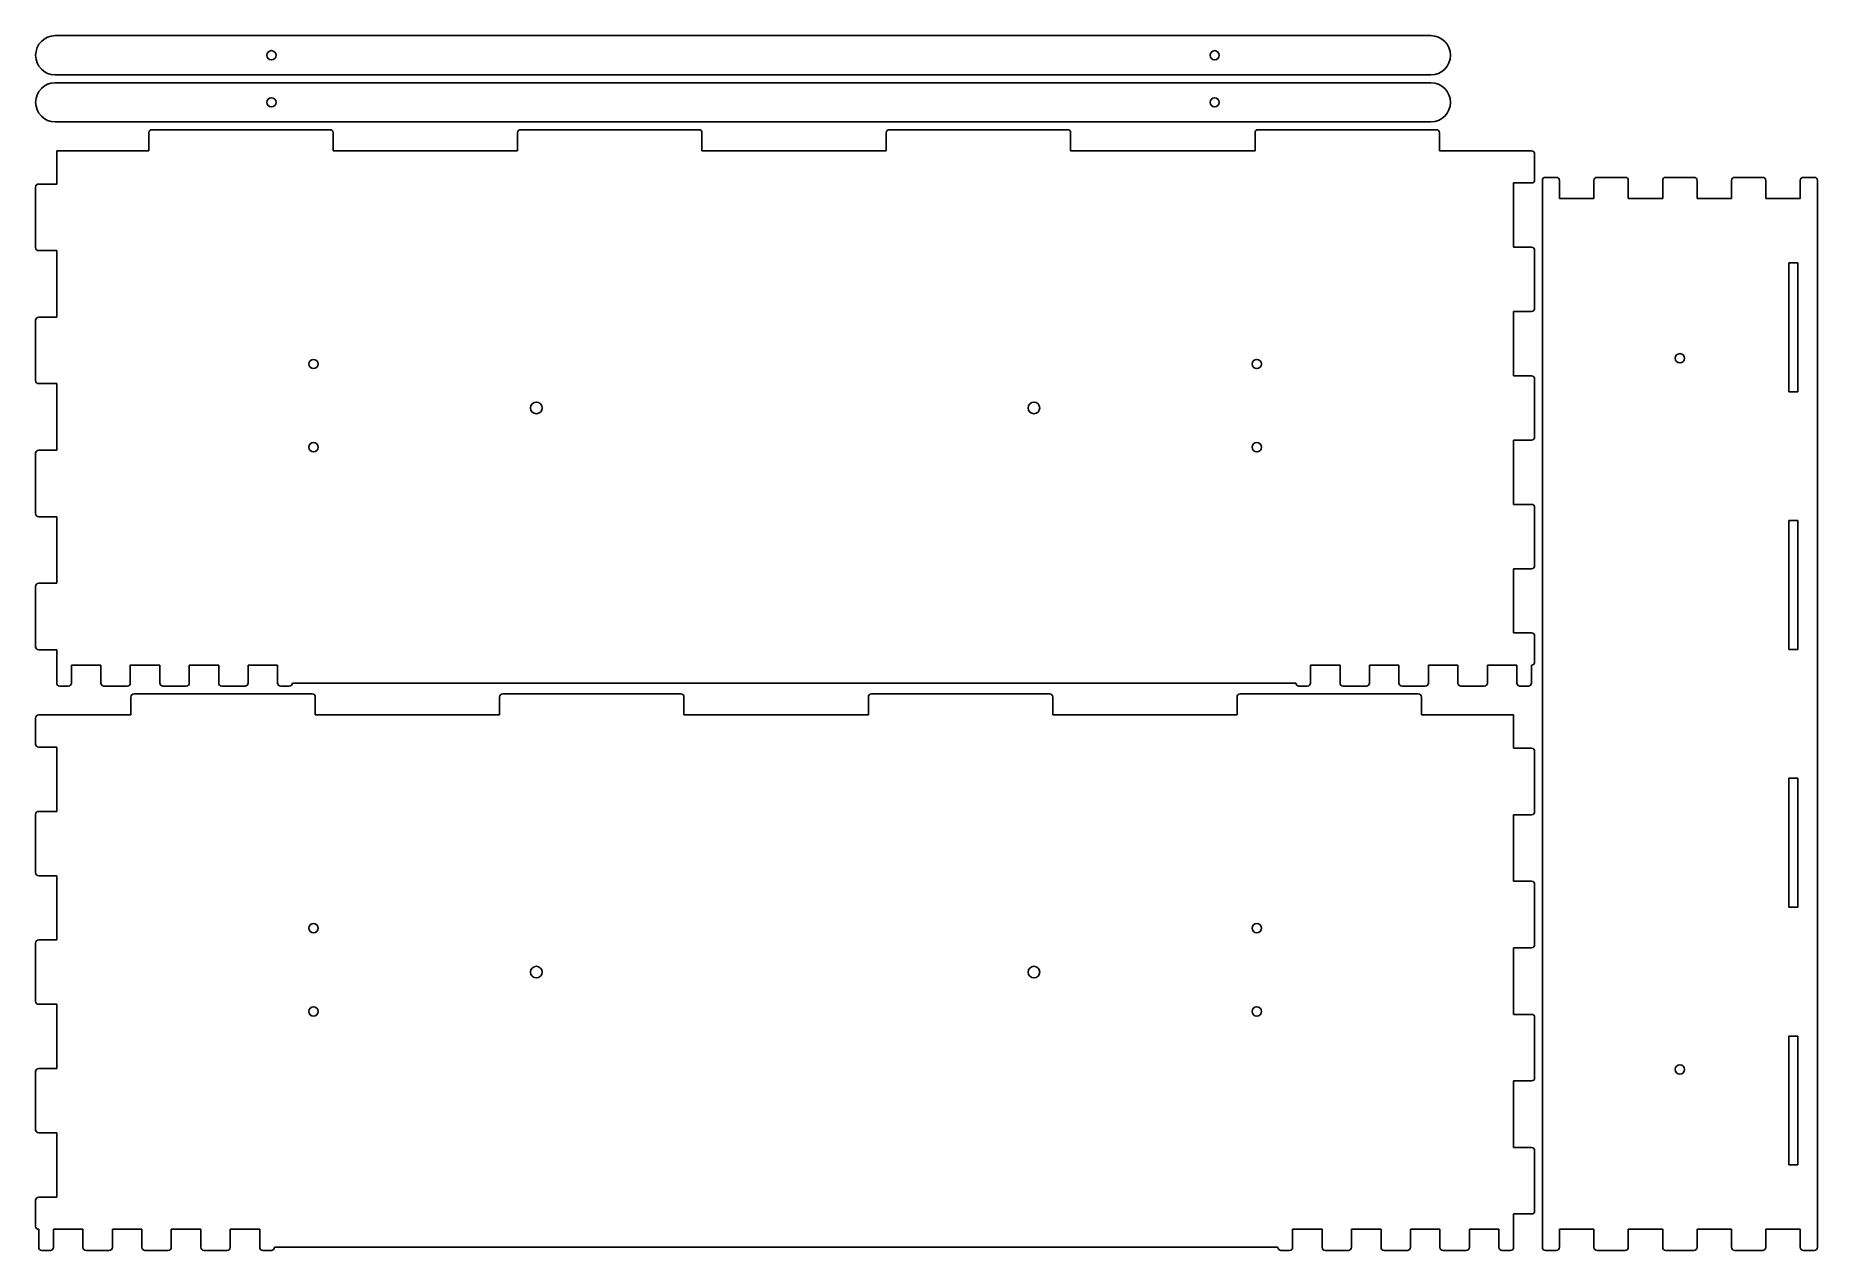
# Model space of a CAD drawing. Header units: millimetres. Extents: x 0 to 1152, y 0 to 785.
import ezdxf

# ---------------------------------------------------------------- set-up
doc = ezdxf.new("R2010")
doc.units = ezdxf.units.MM
doc.layers.add('SheetCutProfiles', color=7, linetype='CONTINUOUS')

msp = doc.modelspace()

# ---------------------------------------------------------------- linework, layer by layer
at = {"layer": 'SheetCutProfiles'}
for p, q in [((12.7, 785), (902.1, 785)), ((12.7, 759.6), (902.1, 759.6)), ((902.1, 754.6), (12.7, 754.6)), ((902.1, 729.2), (12.7, 729.2)), ((73.2, 722.2), (73.2, 710.6)), ((75.2, 724.2), (190.4, 724.2)), ((192.4, 710.6), (192.4, 722.2)), ((311.6, 722.2), (311.6, 710.6)), ((313.6, 724.2), (428.8, 724.2)), ((430.8, 710.6), (430.8, 722.2)), ((550, 722.2), (550, 710.6)), ((552, 724.2), (667.2, 724.2)), ((669.2, 710.6), (669.2, 722.2)), ((788.4, 722.2), (788.4, 710.6)), ((790.4, 724.2), (905.6, 724.2)), ((907.6, 710.6), (907.6, 722.2)), ((13.6, 710.6), (73.2, 710.6)), ((13.6, 689.1), (13.6, 710.6)), ((192.4, 710.6), (311.6, 710.6)), ((430.8, 710.6), (550, 710.6)), ((669.2, 710.6), (788.4, 710.6)), ((907.6, 710.6), (967.2, 710.6)), ((969.2, 708.6), (969.2, 691.825)), ((974.2, 691.4), (974.2, 2)), ((976.2, 693.4), (983.3125, 693.4)), ((985.3125, 679.8), (985.3125, 691.4)), ((1007.5375, 691.4), (1007.5375, 679.8)), ((1009.5375, 693.4), (1027.7625, 693.4)), ((1029.7625, 679.8), (1029.7625, 691.4)), ((1051.9875, 691.4), (1051.9875, 679.8)), ((1053.9875, 693.4), (1072.2125, 693.4)), ((1074.2125, 679.8), (1074.2125, 691.4)), ((1096.4375, 691.4), (1096.4375, 679.8)), ((1098.4375, 693.4), (1116.6625, 693.4)), ((1118.6625, 679.8), (1118.6625, 691.4)), ((1140.8875, 691.4), (1140.8875, 679.8)), ((1142.8875, 693.4), (1150, 693.4)), ((1152, 691.4), (1152, 2)), ((0, 648.1), (0, 687.1)), ((13.6, 689.1), (2, 689.1)), ((955.6, 648.275), (955.6, 689.825)), ((967.2, 689.825), (955.6, 689.825)), ((985.3125, 679.8), (1007.5375, 679.8)), ((1029.7625, 679.8), (1051.9875, 679.8)), ((1074.2125, 679.8), (1096.4375, 679.8)), ((1118.6625, 679.8), (1140.8875, 679.8)), ((2, 646.1), (13.6, 646.1)), ((13.6, 603.1), (13.6, 646.1)), ((955.6, 648.275), (967.2, 648.275)), ((969.2, 646.275), (969.2, 608.725)), ((1139.3, 638.1625), (1133.5, 638.1625)), ((1133.5, 638.1625), (1133.5, 554.8875)), ((1139.3, 554.8875), (1139.3, 638.1625)), ((0, 562.1), (0, 601.1)), ((13.6, 603.1), (2, 603.1)), ((955.6, 565.175), (955.6, 606.725)), ((967.2, 606.725), (955.6, 606.725)), ((955.6, 565.175), (967.2, 565.175)), ((2, 560.1), (13.6, 560.1)), ((13.6, 517.1), (13.6, 560.1)), ((969.2, 563.175), (969.2, 525.625)), ((1133.5, 554.8875), (1139.3, 554.8875)), ((955.6, 482.075), (955.6, 523.625)), ((967.2, 523.625), (955.6, 523.625)), ((0, 476.1), (0, 515.1)), ((13.6, 517.1), (2, 517.1)), ((2, 474.1), (13.6, 474.1)), ((13.6, 431.1), (13.6, 474.1)), ((955.6, 482.075), (967.2, 482.075)), ((969.2, 480.075), (969.2, 442.525)), ((1139.3, 471.6125), (1133.5, 471.6125)), ((1133.5, 471.6125), (1133.5, 388.3375)), ((1139.3, 388.3375), (1139.3, 471.6125)), ((955.6, 398.975), (955.6, 440.525)), ((967.2, 440.525), (955.6, 440.525)), ((0, 390.1), (0, 429.1)), ((13.6, 431.1), (2, 431.1)), ((955.6, 398.975), (967.2, 398.975)), ((969.2, 396.975), (969.2, 380.2)), ((2, 388.1), (13.6, 388.1)), ((13.6, 366.6), (13.6, 388.1)), ((1133.5, 388.3375), (1139.3, 388.3375)), ((23.125, 378.2), (23.125, 366.6)), ((23.125, 378.2), (42.175, 378.2)), ((42.175, 366.6), (42.175, 378.2)), ((61.225, 378.2), (61.225, 366.6)), ((61.225, 378.2), (80.275, 378.2)), ((80.275, 366.6), (80.275, 378.2)), ((99.325, 378.2), (99.325, 366.6)), ((99.325, 378.2), (118.375, 378.2)), ((118.375, 366.6), (118.375, 378.2)), ((137.425, 378.2), (137.425, 366.6)), ((137.425, 378.2), (156.475, 378.2)), ((156.475, 366.6), (156.475, 378.2)), ((824.325, 378.2), (824.325, 366.6)), ((824.325, 378.2), (843.375, 378.2)), ((843.375, 366.6), (843.375, 378.2)), ((862.425, 378.2), (862.425, 366.6)), ((862.425, 378.2), (881.475, 378.2)), ((881.475, 366.6), (881.475, 378.2)), ((900.525, 378.2), (900.525, 366.6)), ((900.525, 378.2), (919.575, 378.2)), ((919.575, 366.6), (919.575, 378.2)), ((938.625, 378.2), (938.625, 366.6)), ((938.625, 378.2), (957.675, 378.2)), ((957.675, 366.6), (957.675, 378.2)), ((967.2, 366.6), (967.2, 378.2)), ((15.6, 364.6), (21.125, 364.6)), ((44.175, 364.6), (59.225, 364.6)), ((61.6, 346), (61.6, 357.6)), ((178.8, 359.6), (63.6, 359.6)), ((82.275, 364.6), (97.325, 364.6)), ((120.375, 364.6), (135.425, 364.6)), ((158.475, 364.6), (164, 364.6)), ((166, 366.6), (814.8, 366.6)), ((180.8, 357.6), (180.8, 346)), ((300, 346), (300, 357.6)), ((417.2, 359.6), (302, 359.6)), ((419.2, 357.6), (419.2, 346)), ((538.4, 346), (538.4, 357.6)), ((655.6, 359.6), (540.4, 359.6)), ((657.6, 357.6), (657.6, 346)), ((776.8, 346), (776.8, 357.6)), ((894, 359.6), (778.8, 359.6)), ((816.8, 364.6), (822.325, 364.6)), ((845.375, 364.6), (860.425, 364.6)), ((883.475, 364.6), (898.525, 364.6)), ((896, 357.6), (896, 346)), ((921.575, 364.6), (936.625, 364.6)), ((959.675, 364.6), (965.2, 364.6)), ((61.6, 346), (2, 346)), ((300, 346), (180.8, 346)), ((538.4, 346), (419.2, 346)), ((776.8, 346), (657.6, 346)), ((955.6, 346), (896, 346)), ((955.6, 324.5), (955.6, 346)), ((0, 344), (0, 327.225)), ((2, 325.225), (13.6, 325.225)), ((13.6, 283.675), (13.6, 325.225)), ((955.6, 324.5), (967.2, 324.5)), ((969.2, 283.5), (969.2, 322.5)), ((1139.3, 305.0625), (1133.5, 305.0625)), ((1133.5, 305.0625), (1133.5, 221.7875)), ((1139.3, 221.7875), (1139.3, 305.0625)), ((0, 281.675), (0, 244.125)), ((13.6, 283.675), (2, 283.675)), ((967.2, 281.5), (955.6, 281.5)), ((955.6, 238.5), (955.6, 281.5)), ((2, 242.125), (13.6, 242.125)), ((13.6, 200.575), (13.6, 242.125)), ((955.6, 238.5), (967.2, 238.5)), ((969.2, 197.5), (969.2, 236.5)), ((1133.5, 221.7875), (1139.3, 221.7875)), ((0, 198.575), (0, 161.025)), ((13.6, 200.575), (2, 200.575)), ((967.2, 195.5), (955.6, 195.5)), ((955.6, 152.5), (955.6, 195.5)), ((2, 159.025), (13.6, 159.025)), ((13.6, 117.475), (13.6, 159.025)), ((955.6, 152.5), (967.2, 152.5)), ((969.2, 111.5), (969.2, 150.5)), ((1139.3, 138.5125), (1133.5, 138.5125)), ((1133.5, 138.5125), (1133.5, 55.2375)), ((1139.3, 55.2375), (1139.3, 138.5125)), ((0, 115.475), (0, 77.925)), ((13.6, 117.475), (2, 117.475)), ((967.2, 109.5), (955.6, 109.5)), ((955.6, 66.5), (955.6, 109.5)), ((2, 75.925), (13.6, 75.925)), ((13.6, 34.375), (13.6, 75.925)), ((955.6, 66.5), (967.2, 66.5)), ((969.2, 25.5), (969.2, 64.5)), ((1133.5, 55.2375), (1139.3, 55.2375)), ((0, 32.375), (0, 15.6)), ((13.6, 34.375), (2, 34.375)), ((967.2, 23.5), (955.6, 23.5)), ((955.6, 2), (955.6, 23.5)), ((2, 2), (2, 13.6)), ((30.575, 13.6), (11.525, 13.6)), ((11.525, 2), (11.525, 13.6)), ((30.575, 13.6), (30.575, 2)), ((68.675, 13.6), (49.625, 13.6)), ((49.625, 2), (49.625, 13.6)), ((68.675, 13.6), (68.675, 2)), ((106.775, 13.6), (87.725, 13.6)), ((87.725, 2), (87.725, 13.6)), ((106.775, 13.6), (106.775, 2)), ((144.875, 13.6), (125.825, 13.6)), ((125.825, 2), (125.825, 13.6)), ((144.875, 13.6), (144.875, 2)), ((831.775, 13.6), (812.725, 13.6)), ((812.725, 2), (812.725, 13.6)), ((831.775, 13.6), (831.775, 2)), ((869.875, 13.6), (850.825, 13.6)), ((850.825, 2), (850.825, 13.6)), ((869.875, 13.6), (869.875, 2)), ((907.975, 13.6), (888.925, 13.6)), ((888.925, 2), (888.925, 13.6)), ((907.975, 13.6), (907.975, 2)), ((946.075, 13.6), (927.025, 13.6)), ((927.025, 2), (927.025, 13.6)), ((946.075, 13.6), (946.075, 2)), ((1007.5375, 13.6), (985.3125, 13.6)), ((985.3125, 2), (985.3125, 13.6)), ((1007.5375, 13.6), (1007.5375, 2)), ((1051.9875, 13.6), (1029.7625, 13.6)), ((1029.7625, 2), (1029.7625, 13.6)), ((1051.9875, 13.6), (1051.9875, 2)), ((1096.4375, 13.6), (1074.2125, 13.6)), ((1074.2125, 2), (1074.2125, 13.6)), ((1096.4375, 13.6), (1096.4375, 2)), ((1140.8875, 13.6), (1118.6625, 13.6)), ((1118.6625, 2), (1118.6625, 13.6)), ((1140.8875, 13.6), (1140.8875, 2)), ((9.525, 0), (4, 0)), ((47.625, 0), (32.575, 0)), ((85.725, 0), (70.675, 0)), ((123.825, 0), (108.775, 0)), ((152.4, 0), (146.875, 0)), ((803.2, 2), (154.4, 2)), ((810.725, 0), (805.2, 0)), ((848.825, 0), (833.775, 0)), ((886.925, 0), (871.875, 0)), ((925.025, 0), (909.975, 0)), ((953.6, 0), (948.075, 0)), ((976.2, 0), (983.3125, 0)), ((1009.5375, 0), (1027.7625, 0)), ((1053.9875, 0), (1072.2125, 0)), ((1098.4375, 0), (1116.6625, 0)), ((1142.8875, 0), (1150, 0))]:
    msp.add_line(p, q, dxfattribs=at)
for centre, radius in [((152.4667, 772.3), 3), ((762.3333, 772.3), 3), ((152.4667, 741.9), 3), ((762.3333, 741.9), 3), ((1063.1, 576.5), 3), ((179.6667, 572.8), 3), ((789.5333, 572.8), 3), ((323.7333, 544.4), 3.75), ((645.4667, 544.4), 3.75), ((179.6667, 519), 3), ((789.5333, 519), 3), ((179.6667, 208.2), 3), ((789.5333, 208.2), 3), ((323.7333, 179.8), 3.75), ((645.4667, 179.8), 3.75), ((179.6667, 154.4), 3), ((789.5333, 154.4), 3), ((1063.1, 116.9), 3)]:
    msp.add_circle(centre, radius, dxfattribs=at)
for centre, radius, start, end in [((12.7, 772.3), 12.7, 90, -90), ((902.1, 772.3), 12.7, -90, 90), ((12.7, 741.9), 12.7, 90, -90), ((902.1, 741.9), 12.7, -90, 90), ((75.2, 722.2), 2, 90, 180), ((190.4, 722.2), 2, 0, 90), ((313.6, 722.2), 2, 90, 180), ((428.8, 722.2), 2, 0, 90), ((552, 722.2), 2, 90, 180), ((667.2, 722.2), 2, 0, 90), ((790.4, 722.2), 2, 90, 180), ((905.6, 722.2), 2, 0, 90), ((967.2, 708.6), 2, 0, 90), ((967.2, 691.825), 2, -90, 0), ((976.2, 691.4), 2, 90, 180), ((983.3125, 691.4), 2, 0, 90), ((1009.5375, 691.4), 2, 90, 180), ((1027.7625, 691.4), 2, 0, 90), ((1053.9875, 691.4), 2, 90, 180), ((1072.2125, 691.4), 2, 0, 90), ((1098.4375, 691.4), 2, 90, 180), ((1116.6625, 691.4), 2, 0, 90), ((1142.8875, 691.4), 2, 90, 180), ((1150, 691.4), 2, 0, 90), ((2, 687.1), 2, 90, 180), ((2, 648.1), 2, 180, -90), ((967.2, 646.275), 2, 0, 90), ((2, 601.1), 2, 90, 180), ((967.2, 608.725), 2, -90, 0), ((967.2, 563.175), 2, 0, 90), ((2, 562.1), 2, 180, -90), ((967.2, 525.625), 2, -90, 0), ((2, 515.1), 2, 90, 180), ((2, 476.1), 2, 180, -90), ((967.2, 480.075), 2, 0, 90), ((967.2, 442.525), 2, -90, 0), ((2, 429.1), 2, 90, 180), ((967.2, 396.975), 2, 0, 90), ((2, 390.1), 2, 180, -90), ((967.2, 380.2), 2, -90, 0), ((15.6, 366.6), 2, 180, -90), ((21.125, 366.6), 2, -90, 0), ((44.175, 366.6), 2, 180, -90), ((59.225, 366.6), 2, -90, 0), ((63.6, 357.6), 2, 90, 180), ((82.275, 366.6), 2, 180, -90), ((97.325, 366.6), 2, -90, 0), ((120.375, 366.6), 2, 180, -90), ((135.425, 366.6), 2, -90, 0), ((158.475, 366.6), 2, 180, -90), ((164, 366.6), 2, -90, 0), ((178.8, 357.6), 2, 0, 90), ((302, 357.6), 2, 90, 180), ((417.2, 357.6), 2, 0, 90), ((540.4, 357.6), 2, 90, 180), ((655.6, 357.6), 2, 0, 90), ((778.8, 357.6), 2, 90, 180), ((816.8, 366.6), 2, 180, -90), ((822.325, 366.6), 2, -90, 0), ((845.375, 366.6), 2, 180, -90), ((860.425, 366.6), 2, -90, 0), ((883.475, 366.6), 2, 180, -90), ((894, 357.6), 2, 0, 90), ((898.525, 366.6), 2, -90, 0), ((921.575, 366.6), 2, 180, -90), ((936.625, 366.6), 2, -90, 0), ((959.675, 366.6), 2, 180, -90), ((965.2, 366.6), 2, -90, 0), ((2, 344), 2, 90, 180), ((2, 327.225), 2, 180, -90), ((967.2, 322.5), 2, 0, 90), ((2, 281.675), 2, 90, 180), ((967.2, 283.5), 2, -90, 0), ((2, 244.125), 2, 180, -90), ((967.2, 236.5), 2, 0, 90), ((2, 198.575), 2, 90, 180), ((967.2, 197.5), 2, -90, 0), ((2, 161.025), 2, 180, -90), ((967.2, 150.5), 2, 0, 90), ((2, 115.475), 2, 90, 180), ((967.2, 111.5), 2, -90, 0), ((2, 77.925), 2, 180, -90), ((967.2, 64.5), 2, 0, 90), ((2, 32.375), 2, 90, 180), ((967.2, 25.5), 2, -90, 0), ((2, 15.6), 2, 180, -90), ((4, 2), 2, 180, -90), ((9.525, 2), 2, -90, 0), ((32.575, 2), 2, 180, -90), ((47.625, 2), 2, -90, 0), ((70.675, 2), 2, 180, -90), ((85.725, 2), 2, -90, 0), ((108.775, 2), 2, 180, -90), ((123.825, 2), 2, -90, 0), ((146.875, 2), 2, 180, -90), ((152.4, 2), 2, -90, 0), ((805.2, 2), 2, 180, -90), ((810.725, 2), 2, -90, 0), ((833.775, 2), 2, 180, -90), ((848.825, 2), 2, -90, 0), ((871.875, 2), 2, 180, -90), ((886.925, 2), 2, -90, 0), ((909.975, 2), 2, 180, -90), ((925.025, 2), 2, -90, 0), ((948.075, 2), 2, 180, -90), ((953.6, 2), 2, -90, 0), ((976.2, 2), 2, 180, -90), ((983.3125, 2), 2, -90, 0), ((1009.5375, 2), 2, 180, -90), ((1027.7625, 2), 2, -90, 0), ((1053.9875, 2), 2, 180, -90), ((1072.2125, 2), 2, -90, 0), ((1098.4375, 2), 2, 180, -90), ((1116.6625, 2), 2, -90, 0), ((1142.8875, 2), 2, 180, -90), ((1150, 2), 2, -90, 0)]:
    msp.add_arc(centre, radius, start, end, dxfattribs=at)

doc.saveas('drawing.dxf')
